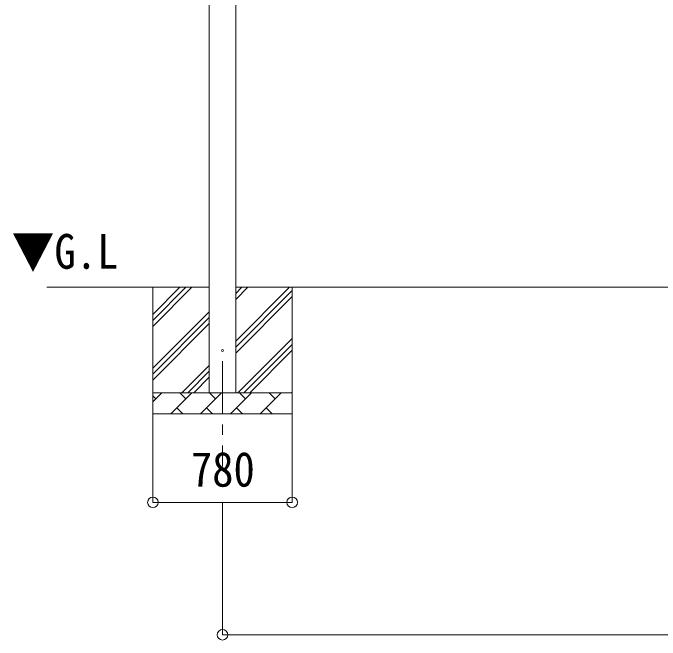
# Model space of a CAD drawing. Units: millimetres at full size, sheet at 1:50; some dimension numbers follow another scale. Extents: x -14053 to 14053, y -9700 to 9700.
# Drawn here: x -7540 to -4474, y -6404 to -3430 of the extents above; entities that cross this region are included whole.
import ezdxf
from ezdxf.enums import TextEntityAlignment as Align

# ---------------------------------------------------------------- set-up
doc = ezdxf.new("R2010")
doc.units = ezdxf.units.MM
doc.header["$LTSCALE"] = 50
doc.header["$PDMODE"] = 32
doc.header["$PDSIZE"] = 50
doc.linetypes.add('CHAIN1', pattern=[8, 5, -1, 1, -1])
for name, color, linetype, lineweight in [('0-0_0', 7, 'Continuous', 9), ('0-1_Defpoints', 4, 'Continuous', 9), ('0-6_PARTS1', 6, 'Continuous', 9)]:
    doc.layers.add(name, color=color, linetype=linetype, lineweight=lineweight)
doc.styles.add('ＭＳ ゴシック', font='')
doc.styles.get('ＭＳ ゴシック').set_extended_font_data('MS Gothic')

msp = doc.modelspace()

# ---------------------------------------------------------------- linework, layer by layer
at = {"layer": '0-0_0'}
for p, q in [((-6609.79, -4731.48), (-7379.79, -4731.48)), ((-6877.29, -4731.48), (-6877.29, -5331.48)), ((-6877.29, -4916.53), (-6692.24, -4731.48)), ((-6877.29, -4888.25), (-6720.52, -4731.48)), ((-6877.29, -4859.96), (-6748.81, -4731.48)), ((-1936.79, -4731.48), (-6484.79, -4731.48)), ((-6484.79, -4986.58), (-6229.69, -4731.48)), ((-6484.79, -4788.59), (-6427.68, -4731.48)), ((-6484.79, -4760.31), (-6455.96, -4731.48)), ((-6484.79, -5014.87), (-6217.29, -4747.37)), ((-6217.29, -4731.48), (-6217.29, -5331.48)), ((-6484.79, -5043.15), (-6217.29, -4775.65)), ((-6877.29, -5114.52), (-6609.79, -4847.02)), ((-6877.29, -5142.81), (-6609.79, -4875.31)), ((-6877.29, -5171.09), (-6609.79, -4903.59)), ((-6475.13, -5231.48), (-6217.29, -4973.64)), ((-6446.85, -5231.48), (-6217.29, -5001.92)), ((-6418.56, -5231.48), (-6217.29, -5030.21)), ((-6739.69, -5231.48), (-6609.79, -5101.58)), ((-6711.41, -5231.48), (-6609.79, -5129.87)), ((-6683.12, -5231.48), (-6609.79, -5158.15)), ((-6877.29, -5231.48), (-6217.29, -5231.48)), ((-6877.29, -5274.38), (-6834.4, -5231.48)), ((-6792.97, -5331.48), (-6692.97, -5231.48)), ((-6721.53, -5260.04), (-6750.08, -5231.48)), ((-6651.55, -5331.48), (-6551.55, -5231.48)), ((-6580.11, -5260.04), (-6608.66, -5231.48)), ((-6510.13, -5331.48), (-6410.13, -5231.48)), ((-6438.68, -5260.04), (-6467.24, -5231.48)), ((-6368.71, -5331.48), (-6268.71, -5231.48)), ((-6297.26, -5260.04), (-6325.82, -5231.48)), ((-6220.57, -5231.48), (-6217.29, -5228.2)), ((-6862.95, -5260.04), (-6877.29, -5245.7)), ((-6764.42, -5302.93), (-6735.87, -5331.48)), ((-6623, -5302.93), (-6594.45, -5331.48)), ((-6481.58, -5302.93), (-6453.02, -5331.48)), ((-6340.16, -5302.93), (-6311.6, -5331.48)), ((-6217.29, -5331.48), (-6877.29, -5331.48))]:
    msp.add_line(p, q, dxfattribs=at)
at = {"layer": '0-1_Defpoints'}
for p, q in [((-6609.79, -5231.48), (-6609.79, -1731.48)), ((-6484.79, -1731.48), (-6484.79, -5231.48))]:
    msp.add_line(p, q, dxfattribs=at)
at = {"layer": '0-1_Defpoints', "color": 7, "linetype": 'CHAIN1'}
msp.add_line((-6547.29, -5081.48), (-6547.29, -5581.48), dxfattribs=at)
at = {"layer": '0-1_Defpoints'}
msp.add_circle((-6547.29, -5031.48), 4.5, dxfattribs=at)
at = {"layer": '0-6_PARTS1'}
for p, q in [((-6877.29, -5751.27), (-6877.29, -5331.48)), ((-6217.29, -5751.27), (-6217.29, -5331.48)), ((-6877.29, -5751.27), (-6217.29, -5751.27)), ((-6547.29, -6379.32), (-6547.29, -5751.27)), ((-1874.29, -6379.32), (-6547.29, -6379.32))]:
    msp.add_line(p, q, dxfattribs=at)
for p in [(-6877.29, -5751.27), (-6217.29, -5751.27), (-6547.29, -6379.32)]:
    msp.add_point(p, dxfattribs=at)

# ---------------------------------------------------------------- texts
at = {"layer": '0-0_0', "style": 'ＭＳ ゴシック', "width": 0.9}
msp.add_text('▼G.L', height=165, dxfattribs=at).set_placement((-7546.43, -4693.03), align=Align.BOTTOM_LEFT)
at = {"layer": '0-6_PARTS1', "color": 7, "style": 'ＭＳ ゴシック', "width": 0.9}
msp.add_text('780', height=165, dxfattribs=at).set_placement((-6697.29, -5726.27), align=Align.BOTTOM_LEFT)

doc.saveas('drawing.dxf')
